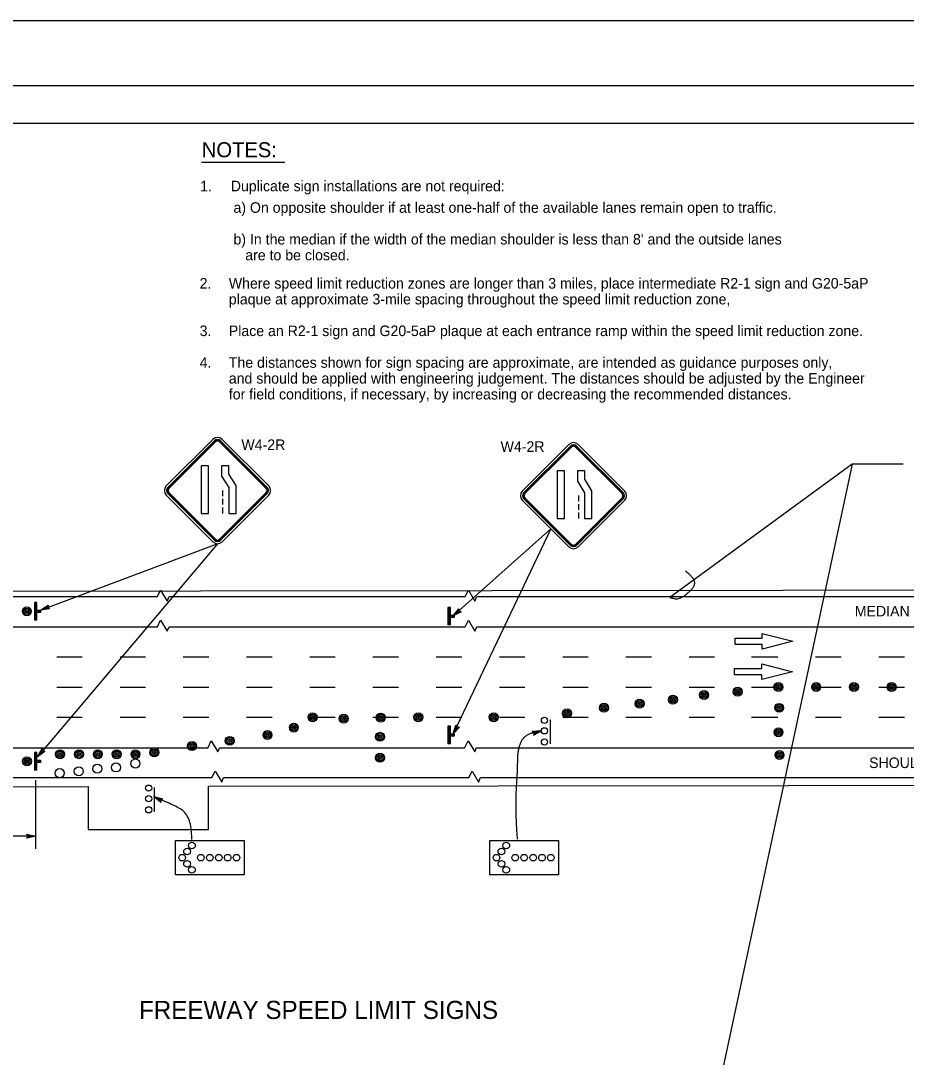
# Model space of a CAD drawing. Extents: x -893 to 867, y -474 to 712.
# Drawn here: x -315 to 272, y 25 to 712 of the extents above; entities that cross this region are included whole.
import ezdxf

# ---------------------------------------------------------------- set-up
doc = ezdxf.new("R2010")
doc.units = 0
for name, color, linetype in [('border_PLOTTING-ELEMENTS', 7, 'Continuous'), ('border_rw_22x34_Cut_Lines', 7, 'Continuous'), ('border_SHEET', 7, 'Continuous'), ('pp_PRESENTATION', 7, 'Continuous'), ('tcd_MARKER', 7, 'Continuous'), ('tcd_MARKER-anno', 7, 'Continuous'), ('tcd_SIGN-ROADSIDE', 7, 'Continuous'), ('tcd_SIGN-ROADSIDE-anno', 7, 'Continuous'), ('temp_TRAFFIC-CONES', 7, 'Continuous')]:
    doc.layers.add(name, color=color, linetype=linetype)

msp = doc.modelspace()

# ---------------------------------------------------------------- linework, layer by layer
at = {"layer": 'border_PLOTTING-ELEMENTS'}
for points in [[(-893.45, -474.04), (866.55, -474.04), (866.55, 711.96), (-893.45, 711.96)], [(-863.45, 668.96), (836.55, 668.96), (836.55, -431.04), (-863.45, -431.04)]]:
    msp.add_lwpolyline(points, close=True, dxfattribs=at)
at = {"layer": 'border_rw_22x34_Cut_Lines'}
msp.add_lwpolyline([(-863.45, 668.96), (836.55, 668.96), (836.55, -431.04), (-863.45, -431.04)], close=True, dxfattribs=at)
at = {"layer": 'border_SHEET'}
msp.add_line((-813.45, 643.96), (811.55, 643.96), dxfattribs=at)
at = {"layer": 'pp_PRESENTATION'}
for p, q in [((158.43, 300.6), (158.43, 302.72)), ((158.43, 302.72), (176.37, 302.72)), ((176.37, 302.72), (176.37, 305.82)), ((176.37, 305.82), (196.69, 300.6)), ((158.43, 298.47), (158.43, 300.6)), ((176.37, 298.47), (158.43, 298.47)), ((196.69, 300.6), (176.37, 295.38)), ((176.37, 295.38), (176.37, 298.47)), ((158.07, 280.43), (158.07, 282.56)), ((158.07, 282.56), (176.01, 282.56)), ((176.01, 282.56), (176.01, 285.65)), ((176.01, 285.65), (196.33, 280.43)), ((158.07, 278.31), (158.07, 280.43)), ((176, 278.31), (158.07, 278.31)), ((196.33, 280.43), (176, 275.21)), ((176, 275.21), (176, 278.31)), ((-190.69, 204.54), (-190.69, 204.53))]:
    msp.add_line(p, q, dxfattribs=at)
for points in [[(-190.69, 204.53), (769.32, 205.64), (769.32, 335), (-775.41, 333.22), (-775.41, 203.86), (-270.48, 204.44)], [(-270.48, 204.44), (-270.48, 175.92), (-190.69, 175.92), (-190.69, 204.54)]]:
    msp.add_lwpolyline(points, dxfattribs=at)
at = {"layer": 'tcd_MARKER'}
for p, q in [((-482.16, 330.24), (-224.61, 330.24)), ((-216.85, 330.24), (-20.54, 330.24)), ((-12.5, 330.24), (764.15, 330.24)), ((-482.16, 310.24), (-224.61, 310.24)), ((-216.85, 310.24), (-20.54, 310.24)), ((-12.78, 310.24), (764.15, 310.24)), ((-291.3, 290.24), (-274.38, 290.24)), ((-249.38, 290.24), (-232.46, 290.24)), ((-207.46, 290.24), (-190.54, 290.24)), ((-165.54, 290.24), (-148.62, 290.24)), ((-123.62, 290.24), (-106.7, 290.24)), ((-81.7, 290.24), (-64.78, 290.24)), ((-39.78, 290.24), (-22.86, 290.24)), ((2.14, 290.24), (19.06, 290.24)), ((44.06, 290.24), (60.98, 290.24)), ((85.98, 290.24), (102.9, 290.24)), ((127.9, 290.24), (144.82, 290.24)), ((169.18, 290.24), (186.74, 290.24)), ((211.74, 290.24), (228.66, 290.24)), ((253.66, 290.24), (270.58, 290.24)), ((-291.3, 270.24), (-274.38, 270.24)), ((-249.38, 270.24), (-232.46, 270.24)), ((-207.46, 270.24), (-190.54, 270.24)), ((-165.54, 270.24), (-148.62, 270.24)), ((-123.62, 270.24), (-106.7, 270.24)), ((-81.7, 270.24), (-64.78, 270.24)), ((-39.78, 270.24), (-22.86, 270.24)), ((2.14, 270.24), (19.06, 270.24)), ((44.06, 270.24), (60.98, 270.24)), ((85.98, 270.24), (102.9, 270.24)), ((127.9, 270.24), (144.82, 270.24)), ((169.18, 270.24), (186.74, 270.24)), ((211.74, 270.24), (228.66, 270.24)), ((253.66, 270.24), (270.58, 270.24)), ((-291.3, 250.24), (-274.38, 250.24)), ((-249.38, 250.24), (-232.46, 250.24)), ((-207.46, 250.24), (-190.54, 250.24)), ((-165.54, 250.24), (-148.62, 250.24)), ((-123.62, 250.24), (-106.7, 250.24)), ((-81.7, 250.24), (-64.78, 250.24)), ((-39.78, 250.24), (-22.86, 250.24)), ((2.14, 250.24), (19.06, 250.24)), ((44.06, 250.24), (60.98, 250.24)), ((85.98, 250.24), (102.9, 250.24)), ((127.9, 250.24), (144.82, 250.24)), ((169.18, 250.24), (186.74, 250.24)), ((211.74, 250.24), (228.66, 250.24)), ((253.66, 250.24), (270.58, 250.24)), ((-482.16, 230.04), (-191.03, 230.04)), ((-183.27, 230.04), (-20.82, 230.04)), ((-13.05, 230.04), (764.15, 230.04)), ((-482.16, 210.24), (-188.44, 210.24)), ((-180.68, 210.24), (-18.14, 210.24)), ((-10.38, 210.24), (764.15, 210.24))]:
    msp.add_line(p, q, dxfattribs=at)
for points in [[(-224.61, 330.24), (-222.5, 334.59), (-218.12, 327.3), (-216.85, 330.24)], [(-20.54, 330.24), (-18.43, 334.59), (-14.06, 327.3), (-12.78, 330.24)], [(-224.61, 310.24), (-222.5, 314.59), (-218.12, 307.3), (-216.85, 310.24)], [(-20.54, 310.24), (-18.43, 314.59), (-14.06, 307.3), (-12.78, 310.24)], [(-191.03, 230.24), (-188.92, 234.59), (-184.54, 227.3), (-183.27, 230.24)], [(-20.72, 230.24), (-18.61, 234.59), (-14.24, 227.3), (-12.96, 230.24)], [(-188.44, 210.24), (-186.33, 214.59), (-181.96, 207.3), (-180.68, 210.24)], [(-18.14, 210.24), (-16.03, 214.59), (-11.66, 207.3), (-10.38, 210.24)]]:
    msp.add_lwpolyline(points, dxfattribs=at)
at = {"layer": 'tcd_MARKER-anno'}
msp.add_line((-195.27, 618.1), (-140.17, 618.1), dxfattribs=at)
at = {"layer": 'tcd_SIGN-ROADSIDE'}
for p, q in [((-190.63, 416.96), (-195.5, 416.96)), ((-195.5, 416.96), (-195.5, 385.39)), ((-190.63, 385.39), (-190.63, 416.96)), ((-177.19, 416.96), (-182.06, 416.96)), ((-182.06, 416.96), (-182.06, 410.06)), ((-177.19, 411.45), (-177.19, 416.96)), ((45.36, 413.56), (40.49, 413.56)), ((40.49, 413.56), (40.49, 381.98)), ((45.36, 381.98), (45.36, 413.56)), ((58.8, 413.56), (53.93, 413.56)), ((53.93, 413.56), (53.93, 406.66)), ((58.8, 408.04), (58.8, 413.56)), ((-182.06, 410.06), (-177.36, 402.46)), ((-172.49, 403.85), (-177.19, 411.45)), ((53.93, 406.66), (58.63, 399.05)), ((63.5, 400.44), (58.8, 408.04)), ((-181.48, 400.65), (-181.48, 396.81)), ((-177.36, 402.46), (-177.36, 385.39)), ((-172.49, 385.39), (-172.49, 403.85)), ((58.63, 399.05), (58.63, 381.98)), ((63.5, 381.98), (63.5, 400.44)), ((-181.48, 395), (-181.48, 391.21)), ((54.51, 397.25), (54.51, 393.4)), ((-195.5, 385.39), (-190.63, 385.39)), ((-181.48, 389.34), (-181.48, 385.39)), ((-177.36, 385.39), (-172.49, 385.39)), ((54.51, 391.59), (54.51, 387.8)), ((54.51, 385.94), (54.51, 381.98)), ((40.49, 381.98), (45.36, 381.98)), ((58.63, 381.98), (63.5, 381.98)), ((-304.49, 326.25), (-306.14, 326.25)), ((-306.14, 326.25), (-306.14, 314.69)), ((-305.32, 326.25), (-305.32, 314.69)), ((-304.49, 314.69), (-304.49, 326.25)), ((-30.33, 322.97), (-31.98, 322.97)), ((-31.98, 322.97), (-31.98, 311.41)), ((-31.16, 322.97), (-31.16, 311.41)), ((-30.33, 311.41), (-30.33, 322.97)), ((-304.49, 321.3), (-303.67, 321.3)), ((-304.49, 320.47), (-304.49, 320.47)), ((-303.67, 319.64), (-304.49, 319.64)), ((-303.67, 321.3), (-302.01, 321.3)), ((-303.67, 321.3), (-303.67, 319.64)), ((-302.01, 319.64), (-303.67, 319.64)), ((-302.84, 321.3), (-302.84, 319.64)), ((-302.01, 321.3), (-302.01, 319.64)), ((-30.33, 318.02), (-29.51, 318.02)), ((-30.33, 317.19), (-30.33, 317.19)), ((-29.51, 316.37), (-30.33, 316.37)), ((-29.51, 318.02), (-27.86, 318.02)), ((-29.51, 318.02), (-29.51, 316.37)), ((-27.86, 316.37), (-29.51, 316.37)), ((-28.68, 318.02), (-28.68, 316.37)), ((-27.86, 318.02), (-27.86, 316.37)), ((-304.49, 314.69), (-306.14, 314.69)), ((-30.33, 311.41), (-31.98, 311.41)), ((35.7, 248.64), (35.7, 232.56)), ((-30.33, 244.26), (-31.98, 244.26)), ((-31.98, 244.26), (-31.98, 232.7)), ((-31.16, 244.26), (-31.16, 232.7)), ((-30.33, 232.7), (-30.33, 244.26)), ((-30.33, 239.3), (-29.51, 239.3)), ((-30.33, 238.48), (-30.33, 238.48)), ((-29.51, 237.65), (-30.33, 237.65)), ((-29.51, 239.3), (-27.86, 239.3)), ((-29.51, 239.3), (-29.51, 237.65)), ((-27.86, 237.65), (-29.51, 237.65)), ((-28.68, 239.3), (-28.68, 237.65)), ((-27.86, 239.3), (-27.86, 237.65)), ((-304.49, 226.77), (-306.14, 226.77)), ((-306.14, 226.77), (-306.14, 215.21)), ((-305.32, 226.77), (-305.32, 215.21)), ((-304.49, 215.21), (-304.49, 226.77)), ((-30.33, 232.7), (-31.98, 232.7)), ((-304.49, 221.82), (-303.67, 221.82)), ((-304.49, 220.99), (-304.49, 220.99)), ((-303.67, 220.16), (-304.49, 220.16)), ((-303.67, 221.82), (-302.01, 221.82)), ((-303.67, 221.82), (-303.67, 220.16)), ((-302.01, 220.16), (-303.67, 220.16)), ((-302.84, 221.82), (-302.84, 220.16)), ((-302.01, 221.82), (-302.01, 220.16)), ((-304.49, 215.21), (-306.14, 215.21)), ((-226.69, 203.68), (-226.69, 187.61)), ((-212.56, 145.82), (-212.56, 168.52)), ((-212.56, 168.52), (-167.16, 168.52)), ((-167.16, 168.52), (-167.16, 145.82)), ((-4.18, 145.82), (-4.18, 168.52)), ((-4.18, 168.52), (41.22, 168.52)), ((41.22, 168.52), (41.22, 145.82)), ((-167.16, 145.82), (-212.56, 145.82)), ((41.22, 145.82), (-4.18, 145.82))]:
    msp.add_line(p, q, dxfattribs=at)
for points in [[(-187.81, 434.45), (-218.69, 403.56)], [(-186.79, 433.43), (-217.67, 402.54)], [(-186.45, 433.09), (-217.33, 402.21)], [(-152.17, 402.21), (-183.05, 433.09)], [(-151.83, 402.54), (-182.71, 433.43)], [(-150.81, 403.56), (-181.7, 434.45)], [(-186.11, 432.75), (-216.99, 401.87)], [(-152.51, 401.87), (-183.39, 432.75)], [(48.18, 431.04), (17.3, 400.16)], [(49.2, 430.02), (18.32, 399.14)], [(49.54, 429.68), (18.66, 398.8)], [(49.88, 429.34), (19, 398.46)], [(83.48, 398.46), (52.6, 429.34)], [(83.82, 398.8), (52.94, 429.68)], [(84.16, 399.14), (53.28, 430.02)], [(85.18, 400.16), (54.29, 431.04)], [(-217.33, 398.81), (-186.45, 367.93)], [(-216.99, 399.15), (-186.11, 368.27)], [(-183.39, 368.27), (-152.51, 399.15)], [(-183.05, 367.93), (-152.17, 398.81)], [(-218.69, 397.45), (-187.81, 366.57)], [(-217.67, 398.47), (-186.79, 367.59)], [(-182.71, 367.59), (-151.83, 398.47)], [(-181.7, 366.57), (-150.81, 397.45)], [(17.3, 394.05), (48.18, 363.16)], [(18.32, 395.06), (49.2, 364.18)], [(18.66, 395.4), (49.54, 364.52)], [(19, 395.74), (49.88, 364.86)], [(52.6, 364.86), (83.48, 395.74)], [(52.94, 364.52), (83.82, 395.4)], [(53.28, 364.18), (84.16, 395.06)], [(54.29, 363.16), (85.18, 394.05)]]:
    msp.add_lwpolyline(points, dxfattribs=at)
for centre, radius in [((-311.16, 320.52), 2.97), ((-311.16, 320.52), 2.08), ((-311.16, 320.52), 1.19), ((-311.16, 320.52), 0.297), ((31.99, 248.22), 2.06), ((31.99, 241.22), 2.06), ((31.99, 233.8), 2.06), ((-311.12, 221.05), 2.97), ((-311.12, 221.05), 2.08), ((-311.12, 221.05), 1.19), ((-311.12, 221.05), 0.297), ((-230.4, 203.26), 2.06), ((-230.4, 196.26), 2.06), ((-230.4, 188.85), 2.06), ((-201.69, 165.22), 2.2), ((6.69, 165.22), 2.2), ((-208.24, 157.17), 2.2), ((-204.97, 161.19), 2.2), ((-195.77, 157.17), 2.2), ((-189.86, 157.17), 2.2), ((-183.94, 157.17), 2.2), ((-178.03, 157.17), 2.2), ((-172.11, 157.17), 2.2), ((0.14, 157.17), 2.2), ((3.42, 161.19), 2.2), ((12.61, 157.17), 2.2), ((18.52, 157.17), 2.2), ((24.44, 157.17), 2.2), ((30.36, 157.17), 2.2), ((36.27, 157.17), 2.2), ((-204.97, 153.14), 2.2), ((-201.69, 149.11), 2.2), ((3.42, 153.14), 2.2), ((6.69, 149.11), 2.2)]:
    msp.add_circle(centre, radius, dxfattribs=at)
for centre, radius, start, end in [((-184.75, 431.39), 4.32, 45, 135), ((-184.75, 431.39), 2.88, 45, 135), ((-184.75, 431.39), 2.4, 45, 135), ((-184.75, 431.39), 1.92, 45, 135), ((51.24, 427.99), 4.32, 45, 135), ((51.24, 427.99), 2.88, 45, 135), ((51.24, 427.99), 2.4, 45, 135), ((51.24, 427.99), 1.92, 45, 135), ((-215.64, 400.51), 4.32, 135, 224.99989), ((-215.64, 400.51), 2.88, 135, 224.99989), ((-215.64, 400.51), 2.4, 135, 224.99989), ((-215.64, 400.51), 1.92, 135, 224.99989), ((-153.87, 400.51), 1.92, 315, 45), ((-153.87, 400.51), 2.4, 315, 45), ((-153.87, 400.51), 2.88, 315, 45), ((-153.87, 400.51), 4.32, 315, 45), ((20.35, 397.1), 4.32, 135, 224.99989), ((20.35, 397.1), 2.88, 135, 224.99989), ((20.35, 397.1), 2.4, 135, 224.99989), ((82.12, 397.1), 2.4, 315, 45), ((82.12, 397.1), 2.88, 315, 45), ((82.12, 397.1), 4.32, 315, 45), ((20.35, 397.1), 1.92, 135, 224.99989), ((82.12, 397.1), 1.92, 315, 45), ((-184.75, 369.62), 4.32, 225, 315), ((-184.75, 369.62), 2.88, 225, 315), ((-184.75, 369.62), 2.4, 225, 315), ((-184.75, 369.62), 1.92, 225, 315), ((51.24, 366.22), 2.88, 225, 315), ((51.24, 366.22), 2.4, 225, 315), ((51.24, 366.22), 1.92, 225, 315), ((51.24, 366.22), 4.32, 225, 315)]:
    msp.add_arc(centre, radius, start, end, dxfattribs=at)
at = {"layer": 'tcd_SIGN-ROADSIDE-anno'}
for p, q in [((235.96, 417.95), (141.62, -22.11)), ((-28.53, 317.36), (36.3, 375.05)), ((36.3, 375.05), (-28.51, 239.24)), ((-184.75, 365.3), (-304.04, 224.09)), ((-302.06, 321.22), (-185.03, 365.3)), ((29.93, 241.22), (23.9, 240.79)), ((23.9, 240.79), (23.9, 240.79)), ((23.9, 240.79), (25.03, 239.76)), ((28.62, 240.83), (24.22, 240.52)), ((24.65, 238.27), (29.93, 241.22)), ((24.75, 238.67), (28.63, 240.83)), ((29.93, 241.22), (29.93, 241.22)), ((27.33, 240.44), (24.49, 240.24)), ((25.03, 239.76), (24.65, 238.27)), ((24.65, 238.27), (24.65, 238.27)), ((26.02, 240.05), (24.81, 239.97)), ((24.87, 239.07), (27.33, 240.44)), ((24.94, 239.45), (26.02, 240.05)), ((-305.21, 163.01), (-305.21, 208.47)), ((-310.41, 171.31), (-311.21, 172.65)), ((-311.21, 172.65), (-311.21, 172.65)), ((-311.21, 172.65), (-305.21, 171.31)), ((-311, 172.3), (-306.59, 171.31)), ((-310.76, 171.94), (-307.98, 171.31)), ((-305.21, 171.31), (-412.13, 171.31)), ((-305.21, 171.31), (-311.22, 169.98)), ((-311.21, 169.98), (-310.41, 171.31)), ((-311.21, 169.98), (-311.21, 169.98)), ((-306.61, 171.31), (-310.98, 170.34)), ((-307.98, 171.31), (-310.8, 170.69)), ((-310.59, 171.59), (-309.36, 171.32)), ((-309.36, 171.32), (-310.57, 171.05)), ((-305.21, 171.31), (-305.21, 171.31))]:
    msp.add_line(p, q, dxfattribs=at)
msp.add_lwpolyline([(269.77, 417.95), (235.96, 417.95), (115.15, 329.57)], dxfattribs=at)
for points in [[(-296.07, 322.07), (-302.06, 321.22), (-296.99, 324.53), (-297.07, 324.13), (-300.78, 321.71), (-296.39, 322.32), (-296.7, 322.57), (-299.51, 322.18), (-297.14, 323.73), (-297.21, 323.32), (-298.24, 322.66), (-297.02, 322.83), (-297.27, 323.02), (-296.99, 324.53), (-297.27, 323.02)], [(-23.14, 320.1), (-28.53, 317.36), (-24.81, 322.13), (-24.75, 321.72), (-27.48, 318.23), (-23.52, 320.23), (-23.9, 320.37), (-26.43, 319.09), (-24.69, 321.32), (-24.63, 320.92), (-25.38, 319.95), (-24.28, 320.51), (-24.58, 320.61), (-24.81, 322.13), (-24.58, 320.61)], [(-24.44, 243.71), (-28.51, 239.24), (-26.73, 245.02), (-26.53, 244.66), (-27.84, 240.43), (-24.85, 243.71), (-25.26, 243.7), (-27.17, 241.6), (-26.33, 244.31), (-26.13, 243.95), (-26.49, 242.78), (-25.66, 243.69), (-25.98, 243.68), (-26.73, 245.02), (-25.98, 243.68)], [(-299.13, 227.63), (-304.04, 224.09), (-301.1, 229.38), (-300.98, 228.99), (-303.14, 225.12), (-299.53, 227.71), (-299.93, 227.78), (-302.23, 226.12), (-300.86, 228.6), (-300.73, 228.21), (-301.33, 227.14), (-300.33, 227.86), (-300.64, 227.92), (-301.1, 229.38), (-300.64, 227.92)], [(-222.38, 193.84), (-227.02, 197.62), (-221.21, 196.16), (-221.55, 195.95), (-225.81, 197.02), (-222.41, 194.24), (-222.44, 194.64), (-224.62, 196.42), (-221.9, 195.73), (-222.24, 195.52), (-223.41, 195.81), (-222.47, 195.04), (-222.49, 195.35), (-221.21, 196.16), (-222.49, 195.35)]]:
    msp.add_lwpolyline(points, close=True, dxfattribs=at)
for points, degree in [([(115.15, 329.57), (115.15, 329.57), (121.85, 328.19), (132.07, 336.88), (131.05, 342.83), (125.5, 347)], 2), ([(29.86, 241.03), (18.91, 239.55), (14.04, 228.76), (14.04, 215.52), (12.38, 190.77), (13.88, 169.41)], 2), ([(-201.79, 169.3), (-201.83, 172.41), (-202.19, 179.66), (-206.09, 188.19), (-212.76, 191.18), (-218.6, 194.16), (-227.02, 197.62)], 3)]:
    msp.add_open_spline(points, degree=degree, dxfattribs=at)
at = {"layer": 'temp_TRAFFIC-CONES'}
for centre, radius in [((137.83, 265.02), 2.97), ((160.1, 267.18), 2.97), ((160.1, 267.18), 2.08), ((160.1, 267.18), 1.19), ((187.11, 270.24), 2.97), ((187.11, 270.24), 2.08), ((187.11, 270.24), 1.19), ((187.11, 270.24), 0.297), ((212.11, 270.24), 2.97), ((212.11, 270.24), 2.08), ((212.11, 270.24), 1.19), ((212.11, 270.24), 0.297), ((237.11, 270.24), 2.97), ((237.11, 270.24), 2.08), ((237.11, 270.24), 1.19), ((237.11, 270.24), 0.297), ((262.11, 270.24), 2.97), ((262.11, 270.24), 2.08), ((262.11, 270.24), 1.19), ((262.11, 270.24), 0.297), ((95.02, 259.2), 2.97), ((95.02, 259.2), 2.08), ((117.14, 261.87), 2.97), ((117.14, 261.87), 2.08), ((117.14, 261.87), 1.19), ((117.14, 261.87), 0.297), ((137.83, 265.02), 2.08), ((137.83, 265.02), 1.19), ((137.83, 265.02), 0.297), ((160.1, 267.18), 0.297), ((46.94, 252.91), 2.97), ((46.94, 252.91), 2.08), ((71.46, 256.54), 2.97), ((71.46, 256.54), 2.08), ((71.46, 256.54), 1.19), ((71.46, 256.54), 0.297), ((95.02, 259.2), 1.19), ((95.02, 259.2), 0.297), ((187.58, 256.49), 2.97), ((187.58, 256.49), 2.08), ((187.58, 256.49), 1.19), ((187.58, 256.49), 0.297), ((-121.73, 250.24), 2.97), ((-121.73, 250.24), 2.08), ((-121.73, 250.24), 1.19), ((-121.73, 250.24), 0.297), ((-101.1, 249.37), 2.97), ((-101.1, 249.37), 2.08), ((-101.1, 249.37), 1.19), ((-101.1, 249.37), 0.297), ((-76.62, 250.04), 2.97), ((-76.62, 250.04), 2.08), ((-76.62, 250.04), 1.19), ((-76.62, 250.04), 0.297), ((-51.62, 250.24), 2.97), ((-51.62, 250.24), 2.08), ((-51.62, 250.24), 1.19), ((-51.62, 250.24), 0.297), ((-1.62, 250.24), 2.97), ((-1.62, 250.24), 2.08), ((-1.62, 250.24), 1.19), ((-1.62, 250.24), 0.297), ((46.94, 252.91), 1.19), ((46.94, 252.91), 0.297), ((-151.62, 238.48), 2.97), ((-151.62, 238.48), 2.08), ((-134.15, 243.35), 2.97), ((-134.15, 243.35), 2.08), ((-134.15, 243.35), 1.19), ((-134.15, 243.35), 0.297), ((187.15, 240.27), 2.97), ((187.15, 240.27), 2.08), ((187.15, 240.27), 1.19), ((187.15, 240.27), 0.297), ((-201.62, 231.1), 2.97), ((-176.62, 234.62), 2.97), ((-176.62, 234.62), 2.08), ((-176.62, 234.62), 1.19), ((-176.62, 234.62), 0.297), ((-151.62, 238.48), 1.19), ((-151.62, 238.48), 0.297), ((-77.06, 237.28), 2.97), ((-77.06, 237.28), 2.08), ((-77.06, 237.28), 1.19), ((-77.06, 237.28), 0.297), ((-289.12, 225.74), 2.97), ((-289.12, 225.74), 2.08), ((-289.12, 225.74), 1.19), ((-276.62, 225.75), 2.97), ((-276.62, 225.75), 2.08), ((-276.62, 225.75), 1.19), ((-264.11, 225.74), 2.97), ((-264.11, 225.74), 2.08), ((-264.11, 225.74), 1.19), ((-251.63, 225.74), 2.97), ((-251.63, 225.74), 2.08), ((-251.63, 225.74), 1.19), ((-239.13, 225.73), 2.97), ((-239.13, 225.73), 2.08), ((-239.13, 225.73), 1.19), ((-226.62, 226.91), 2.97), ((-226.62, 226.91), 2.08), ((-226.62, 226.91), 1.19), ((-226.62, 226.91), 0.297), ((-201.62, 231.1), 2.08), ((-201.62, 231.1), 1.19), ((-201.62, 231.1), 0.297), ((187.8, 225.16), 2.97), ((187.8, 225.16), 2.08), ((-289.12, 225.74), 0.297), ((-276.62, 225.75), 0.297), ((-264.11, 225.74), 0.297), ((-252.09, 216.96), 3.01), ((-251.63, 225.74), 0.297), ((-239.17, 219.56), 3.01), ((-239.13, 225.73), 0.297), ((-77.06, 223.37), 2.97), ((-77.06, 223.37), 2.08), ((-77.06, 223.37), 1.19), ((-77.06, 223.37), 0.297), ((187.8, 225.16), 1.19), ((187.8, 225.16), 0.297), ((-289.34, 213.19), 3.01), ((-276.72, 214.38), 3.01), ((-264.39, 216.1), 3.01)]:
    msp.add_circle(centre, radius, dxfattribs=at)

# ---------------------------------------------------------------- texts
at = {"layer": 'tcd_MARKER-anno'}
for s, height, p in [('NOTES:', 10, (-195.16, 621.44)), ('1.', 7, (-196.31, 598.83)), ('Duplicate sign installations are not required:', 7, (-175.96, 598.9)), (' a) On opposite shoulder if at least one-half of the available lanes remain open to traffic.', 7, (-176.78, 584.63)), (" b) In the median if the width of the median shoulder is less than 8' and the outside lanes", 7, (-176.78, 563.63)), ('    are to be closed.', 7, (-176.78, 553.13)), ('2.', 7, (-196.59, 534.41)), ('Where speed limit reduction zones are longer than 3 miles, place intermediate R2-1 sign and G20-5aP', 7, (-177.27, 534.41)), ('plaque at approximate 3-mile spacing throughout the speed limit reduction zone,', 7, (-177.27, 523.91)), ('3.', 7, (-196.59, 502.91)), ('Place an R2-1 sign and G20-5aP plaque at each entrance ramp within the speed limit reduction zone.', 7, (-177.27, 502.91)), ('4.', 7, (-196.59, 481.91)), ('The distances shown for sign spacing are approximate, are intended as guidance purposes only,', 7, (-177.27, 481.91)), ('and should be applied with engineering judgement. The distances should be adjusted by the Engineer', 7, (-177.27, 471.41)), ('for field conditions, if necessary, by increasing or decreasing the recommended distances.', 7, (-177.27, 460.91))]:
    msp.add_text(s, height=height, dxfattribs=at).set_placement(p)
at = {"layer": 'tcd_SIGN-ROADSIDE'}
for p in [(-168.94, 427.4), (2.91, 426.15)]:
    msp.add_text('W4-2R', height=7, dxfattribs=at).set_placement(p)
at = {"layer": 'tcd_SIGN-ROADSIDE-anno'}
for s, height, p in [('MEDIAN SHOULDER', 7, (237.73, 317.05)), ('SHOULDER', 7, (247.21, 216.57)), ('FREEWAY SPEED LIMIT SIGNS', 12, (-236.82, 50.25))]:
    msp.add_text(s, height=height, dxfattribs=at).set_placement(p)

doc.saveas('drawing.dxf')
